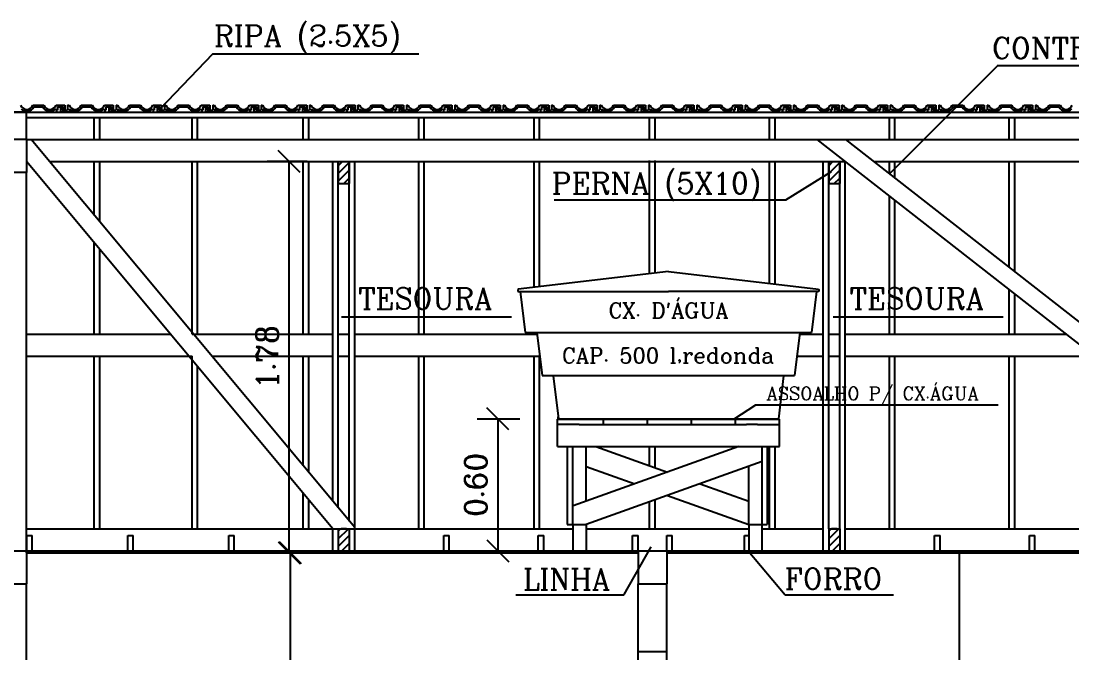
# Model space of a CAD drawing. Extents: x -36 to 60, y 199 to 483.
# Drawn here: x -4.1 to 0.678, y 202.305 to 205.179 of the extents above; entities that cross this region are included whole.
import ezdxf
from ezdxf.enums import TextEntityAlignment as Align

# ---------------------------------------------------------------- set-up
doc = ezdxf.new("R2010")
doc.units = 0
doc.header["$LTSCALE"] = 20
doc.layers.get('0').update_dxf_attribs({"linetype": 'CONTINUOUS'})
doc.layers.get('DEFPOINTS').update_dxf_attribs({"linetype": 'CONTINUOUS'})
for name, color, linetype in [('CONCRETO', 5, 'CONTINUOUS'), ('CORTE', 244, 'CONTINUOUS'), ('COTAS', 30, 'CONTINUOUS'), ('MADEIRAME', 244, 'CONTINUOUS'), ('PAREDE', 7, 'CONTINUOUS'), ('PAREDECORTE', 3, 'CONTINUOUS'), ('TEXTO', 1, 'CONTINUOUS'), ('TEXTO2', 30, 'CONTINUOUS'), ('VISTAL', 30, 'CONTINUOUS'), ('VISTAP', 244, 'CONTINUOUS')]:
    doc.layers.add(name, color=color, linetype=linetype)
doc.styles.add('ROMANC', font='romanc')
doc.dimstyles.get("Standard").update_dxf_attribs({"dimscale": 0, "dimtxt": 0.1, "dimasz": 0.05, "dimexe": 0.1, "dimexo": 0.062, "dimgap": 0.05, "dimtad": 1, "dimtoh": 1, "dimzin": 0, "dimtxsty": 'ROMANC', "dimblk1": 'DOT', "dimblk2": 'DOT', "dimsah": 1, "dimcen": 0.09, "dimclrd": 202, "dimclre": 202, "dimclrt": 244, "dimazin": 3, "dimtfac": 1, "dimtofl": 0, "dimtmove": 0, "dimatfit": 3, "dimtolj": 1, "dimtzin": 0})

# ---------------------------------------------------------------- blocks, each defined once
blk = doc.blocks.new('_OBLIQUE')
at = {"color": 0, "linetype": 'BYBLOCK'}
blk.add_line((-0.5, -0.5), (0.5, 0.5), dxfattribs=at)
blk = doc.blocks.new('*D114')
at = {"color": 30, "linetype": 'BYBLOCK'}
for p, q in [((0.2964, 203.3695), (0.4893, 203.3695)), ((0.3893, 203.3695), (0.3893, 202.7697)), ((0.424, 202.7697), (0.4893, 202.7697))]:
    blk.add_line(p, q, dxfattribs=at)
at = {"layer": 'DEFPOINTS', "color": 0, "linetype": 'BYBLOCK'}
for p in [(-0.6036, 203.3695), (-0.476, 202.7697), (0.3893, 202.7697)]:
    blk.add_point(p, dxfattribs=at)
at = {"color": 30, "linetype": 'BYBLOCK', "xscale": 0.1, "yscale": 0.1, "zscale": 0.1}
for p, rotation in [((0.3893, 203.3695), 90), ((0.3893, 202.7697), 270)]:
    blk.add_blockref('_OBLIQUE', p, dxfattribs=dict(at, rotation=rotation))
at = {"color": 244, "linetype": 'BYBLOCK', "insert": (0.2893, 203.0696), "char_height": 0.1, "attachment_point": 5, "rotation": 90, "style": 'ROMANC'}
blk.add_mtext('\\A1;0.60', dxfattribs=at)
blk = doc.blocks.new('*D119')
at = {"color": 30, "linetype": 'BYBLOCK'}
for p, q in [((-2.907, 202.7597), (-2.9747, 202.7597)), ((-2.8747, 200.1597), (-2.8747, 202.7597)), ((-2.907, 200.1597), (-2.9747, 200.1597))]:
    blk.add_line(p, q, dxfattribs=at)
at = {"layer": 'DEFPOINTS', "color": 0, "linetype": 'BYBLOCK'}
for p in [(-2.8747, 202.7597), (-2.607, 202.7597), (-2.607, 200.1597)]:
    blk.add_point(p, dxfattribs=at)
at = {"color": 30, "linetype": 'BYBLOCK', "xscale": 0.1, "yscale": 0.1, "zscale": 0.1}
for p, rotation in [((-2.8747, 202.7597), 90), ((-2.8747, 200.1597), 270)]:
    blk.add_blockref('_OBLIQUE', p, dxfattribs=dict(at, rotation=rotation))
at = {"color": 244, "linetype": 'BYBLOCK', "insert": (-2.9747, 201.4597), "char_height": 0.1, "attachment_point": 5, "rotation": 90, "style": 'ROMANC'}
blk.add_mtext('\\A1;2.60', dxfattribs=at)
blk = doc.blocks.new('*D120')
at = {"color": 30, "linetype": 'BYBLOCK'}
for p, q in [((-2.7999, 204.5397), (-2.9813, 204.5397)), ((-2.8813, 202.7597), (-2.8813, 204.5397)), ((-3.1747, 202.7597), (-2.9813, 202.7597))]:
    blk.add_line(p, q, dxfattribs=at)
at = {"layer": 'DEFPOINTS', "color": 0, "linetype": 'BYBLOCK'}
for p in [(-2.8813, 204.5397), (-2.4999, 204.5397), (-2.8747, 202.7597)]:
    blk.add_point(p, dxfattribs=at)
at = {"color": 30, "linetype": 'BYBLOCK', "xscale": 0.1, "yscale": 0.1, "zscale": 0.1}
for p, rotation in [((-2.8813, 204.5397), 90), ((-2.8813, 202.7597), 270)]:
    blk.add_blockref('_OBLIQUE', p, dxfattribs=dict(at, rotation=rotation))
at = {"color": 244, "linetype": 'BYBLOCK', "insert": (-2.9813, 203.6497), "char_height": 0.1, "attachment_point": 5, "rotation": 90, "style": 'ROMANC'}
blk.add_mtext('\\A1;1.78', dxfattribs=at)
blk = doc.blocks.new('A$C2182')
at = {"layer": 'TEXTO', "color": 30, "linetype": 'CONTINUOUS'}
blk.add_line((2.2513, 0.0014), (0.0122, 0.0014), dxfattribs=at)
at = {"layer": 'TEXTO', "color": 244, "linetype": 'CONTINUOUS', "style": 'ROMANC'}
blk.add_text('CONTRAVENTAMENTO 2(2.5X8)', height=0.096, dxfattribs=at).set_placement((-0.0123, 0.0339))

msp = doc.modelspace()

# ---------------------------------------------------------------- linework, layer by layer
at = {"color": 244, "linetype": 'CONTINUOUS'}
for p, q in [((-2.658, 204.5209), (-2.6394, 204.5396)), ((-2.658, 204.4855), (-2.608, 204.5355)), ((-2.658, 204.4502), (-2.608, 204.5002)), ((-0.428, 204.5209), (-0.4094, 204.5396)), ((-0.428, 204.4855), (-0.378, 204.5355)), ((-0.428, 204.4502), (-0.378, 204.5002)), ((-2.6331, 204.4397), (-2.608, 204.4648)), ((-0.4031, 204.4397), (-0.378, 204.4648)), ((-2.658, 202.8592), (-2.6475, 202.8697)), ((-2.658, 202.8238), (-2.6121, 202.8697)), ((-2.658, 202.7884), (-2.608, 202.8384)), ((-0.428, 202.8238), (-0.3821, 202.8697)), ((-0.428, 202.8592), (-0.4175, 202.8697)), ((-0.428, 202.7884), (-0.378, 202.8384)), ((-2.6414, 202.7697), (-2.608, 202.8031)), ((-0.4114, 202.7697), (-0.378, 202.8031))]:
    msp.add_line(p, q, dxfattribs=at)
at = {"layer": 'CONCRETO', "color": 5, "linetype": 'CONTINUOUS'}
for p, q in [((-4.0747, 204.6397), (-4.2047, 204.6397)), ((-4.0747, 204.6397), (-4.0747, 204.4897)), ((-4.0747, 204.4897), (-4.2047, 204.4897)), ((-4.0747, 202.7697), (-4.0747, 202.6197)), ((-1.2947, 202.2597), (-1.2947, 202.3097)), ((-1.1647, 202.3097), (-1.2947, 202.3097)), ((-1.1647, 202.2597), (-1.1647, 202.3097))]:
    msp.add_line(p, q, dxfattribs=at)
at = {"layer": 'CONCRETO', "linetype": 'CONTINUOUS'}
for p, q in [((-4.2047, 202.7697), (-4.0747, 202.7697)), ((-1.2947, 202.7697), (-1.2947, 202.6197)), ((-1.2947, 202.7697), (-1.1647, 202.7697)), ((-1.1647, 202.7697), (-1.1647, 202.6197)), ((-4.2047, 202.6197), (-4.0747, 202.6197))]:
    msp.add_line(p, q, dxfattribs=at)
at = {"layer": 'CORTE', "color": 244, "linetype": 'CONTINUOUS'}
for p, q in [((-4.0467, 204.7959), (-3.9965, 204.7959)), ((-4.0417, 204.7879), (-4.0016, 204.7879)), ((-3.9412, 204.7959), (-3.9014, 204.7959)), ((-3.9344, 204.7879), (-3.9344, 204.7739)), ((-3.9344, 204.7879), (-3.9094, 204.7879)), ((-3.9094, 204.7879), (-3.9094, 204.7779)), ((-3.9014, 204.7959), (-3.9014, 204.7779)), ((-3.8884, 204.7959), (-3.8884, 204.7739)), ((-3.8884, 204.7959), (-3.8821, 204.7959)), ((-3.8267, 204.7959), (-3.7765, 204.7959)), ((-3.8217, 204.7879), (-3.7816, 204.7879)), ((-3.7212, 204.7959), (-3.6814, 204.7959)), ((-3.7144, 204.7879), (-3.7144, 204.7739)), ((-3.7144, 204.7879), (-3.6894, 204.7879)), ((-3.6894, 204.7879), (-3.6894, 204.7779)), ((-3.6814, 204.7959), (-3.6814, 204.7779)), ((-3.6684, 204.7959), (-3.6684, 204.7739)), ((-3.6684, 204.7959), (-3.6621, 204.7959)), ((-3.6067, 204.7959), (-3.5565, 204.7959)), ((-3.6017, 204.7879), (-3.5616, 204.7879)), ((-3.5012, 204.7959), (-3.4614, 204.7959)), ((-3.4944, 204.7879), (-3.4944, 204.7739)), ((-3.4944, 204.7879), (-3.4694, 204.7879)), ((-3.4694, 204.7879), (-3.4694, 204.7779)), ((-3.4614, 204.7959), (-3.4614, 204.7779)), ((-3.4484, 204.7959), (-3.4484, 204.7739)), ((-3.4484, 204.7959), (-3.4421, 204.7959)), ((-3.3867, 204.7959), (-3.3365, 204.7959)), ((-3.3817, 204.7879), (-3.3416, 204.7879)), ((-3.2812, 204.7959), (-3.2414, 204.7959)), ((-3.2744, 204.7879), (-3.2494, 204.7879)), ((-3.2744, 204.7879), (-3.2744, 204.7739)), ((-3.2494, 204.7879), (-3.2494, 204.7779)), ((-3.2414, 204.7959), (-3.2414, 204.7779)), ((-3.2284, 204.7959), (-3.2284, 204.7739)), ((-3.2284, 204.7959), (-3.2221, 204.7959)), ((-3.1667, 204.7959), (-3.1165, 204.7959)), ((-3.1617, 204.7879), (-3.1216, 204.7879)), ((-3.0612, 204.7959), (-3.0214, 204.7959)), ((-3.0544, 204.7879), (-3.0544, 204.7739)), ((-3.0544, 204.7879), (-3.0294, 204.7879)), ((-3.0294, 204.7879), (-3.0294, 204.7779)), ((-3.0214, 204.7959), (-3.0214, 204.7779)), ((-3.0084, 204.7959), (-3.0084, 204.7739)), ((-3.0084, 204.7959), (-3.0021, 204.7959)), ((-2.9467, 204.7959), (-2.8965, 204.7959)), ((-2.9417, 204.7879), (-2.9016, 204.7879)), ((-2.8412, 204.7959), (-2.8014, 204.7959)), ((-2.8344, 204.7879), (-2.8344, 204.7739)), ((-2.8344, 204.7879), (-2.8094, 204.7879)), ((-2.8094, 204.7879), (-2.8094, 204.7779)), ((-2.8014, 204.7959), (-2.8014, 204.7779)), ((-2.7884, 204.7959), (-2.7884, 204.7739)), ((-2.7884, 204.7959), (-2.7821, 204.7959)), ((-2.7267, 204.7959), (-2.6765, 204.7959)), ((-2.7217, 204.7879), (-2.6816, 204.7879)), ((-2.6212, 204.7959), (-2.5814, 204.7959)), ((-2.6144, 204.7879), (-2.6144, 204.7739)), ((-2.6144, 204.7879), (-2.5894, 204.7879)), ((-2.5894, 204.7879), (-2.5894, 204.7779)), ((-2.5814, 204.7959), (-2.5814, 204.7779)), ((-2.5684, 204.7959), (-2.5684, 204.7739)), ((-2.5684, 204.7959), (-2.5621, 204.7959)), ((-2.5067, 204.7959), (-2.4565, 204.7959)), ((-2.5017, 204.7879), (-2.4616, 204.7879)), ((-2.4012, 204.7959), (-2.3614, 204.7959)), ((-2.3944, 204.7879), (-2.3944, 204.7739)), ((-2.3944, 204.7879), (-2.3694, 204.7879)), ((-2.3694, 204.7879), (-2.3694, 204.7779)), ((-2.3614, 204.7959), (-2.3614, 204.7779)), ((-2.3484, 204.7959), (-2.3484, 204.7739)), ((-2.3484, 204.7959), (-2.3421, 204.7959)), ((-2.2867, 204.7959), (-2.2365, 204.7959)), ((-2.2817, 204.7879), (-2.2416, 204.7879)), ((-2.1812, 204.7959), (-2.1414, 204.7959)), ((-2.1744, 204.7879), (-2.1744, 204.7739)), ((-2.1744, 204.7879), (-2.1494, 204.7879)), ((-2.1494, 204.7879), (-2.1494, 204.7779)), ((-2.1414, 204.7959), (-2.1414, 204.7779)), ((-2.1284, 204.7959), (-2.1284, 204.7739)), ((-2.1284, 204.7959), (-2.1221, 204.7959)), ((-2.0667, 204.7959), (-2.0165, 204.7959)), ((-2.0617, 204.7879), (-2.0216, 204.7879)), ((-1.9612, 204.7959), (-1.9214, 204.7959)), ((-1.9544, 204.7879), (-1.9544, 204.7739)), ((-1.9544, 204.7879), (-1.9294, 204.7879)), ((-1.9294, 204.7879), (-1.9294, 204.7779)), ((-1.9214, 204.7959), (-1.9214, 204.7779)), ((-1.9084, 204.7959), (-1.9084, 204.7739)), ((-1.9084, 204.7959), (-1.9021, 204.7959)), ((-1.8467, 204.7959), (-1.7965, 204.7959)), ((-1.8417, 204.7879), (-1.8016, 204.7879)), ((-1.7412, 204.7959), (-1.7014, 204.7959)), ((-1.7344, 204.7879), (-1.7344, 204.7739)), ((-1.7344, 204.7879), (-1.7094, 204.7879)), ((-1.7094, 204.7879), (-1.7094, 204.7779)), ((-1.7014, 204.7959), (-1.7014, 204.7779)), ((-1.6884, 204.7959), (-1.6884, 204.7739)), ((-1.6884, 204.7959), (-1.6821, 204.7959)), ((-1.6267, 204.7959), (-1.5765, 204.7959)), ((-1.6217, 204.7879), (-1.5816, 204.7879)), ((-1.5212, 204.7959), (-1.4814, 204.7959)), ((-1.5144, 204.7879), (-1.5144, 204.7739)), ((-1.5144, 204.7879), (-1.4894, 204.7879)), ((-1.4894, 204.7879), (-1.4894, 204.7779)), ((-1.4814, 204.7959), (-1.4814, 204.7779)), ((-1.4684, 204.7959), (-1.4684, 204.7739)), ((-1.4684, 204.7959), (-1.4621, 204.7959)), ((-1.4067, 204.7959), (-1.3565, 204.7959)), ((-1.4017, 204.7879), (-1.3616, 204.7879)), ((-1.3012, 204.7959), (-1.2614, 204.7959)), ((-1.2944, 204.7879), (-1.2944, 204.7739)), ((-1.2944, 204.7879), (-1.2694, 204.7879)), ((-1.2694, 204.7879), (-1.2694, 204.7779)), ((-1.2614, 204.7959), (-1.2614, 204.7779)), ((-1.2484, 204.7959), (-1.2484, 204.7739)), ((-1.2484, 204.7959), (-1.2421, 204.7959)), ((-1.1867, 204.7959), (-1.1365, 204.7959)), ((-1.1817, 204.7879), (-1.1416, 204.7879)), ((-1.0812, 204.7959), (-1.0414, 204.7959)), ((-1.0744, 204.7879), (-1.0494, 204.7879)), ((-1.0744, 204.7879), (-1.0744, 204.7739)), ((-1.0494, 204.7879), (-1.0494, 204.7779)), ((-1.0414, 204.7959), (-1.0414, 204.7779)), ((-1.0284, 204.7959), (-1.0284, 204.7739)), ((-1.0284, 204.7959), (-1.0221, 204.7959)), ((-0.9667, 204.7959), (-0.9165, 204.7959)), ((-0.9617, 204.7879), (-0.9216, 204.7879)), ((-0.8612, 204.7959), (-0.8214, 204.7959)), ((-0.8544, 204.7879), (-0.8544, 204.7739)), ((-0.8544, 204.7879), (-0.8294, 204.7879)), ((-0.8294, 204.7879), (-0.8294, 204.7779)), ((-0.8214, 204.7959), (-0.8214, 204.7779)), ((-0.8084, 204.7959), (-0.8084, 204.7739)), ((-0.8084, 204.7959), (-0.8021, 204.7959)), ((-0.7467, 204.7959), (-0.6965, 204.7959)), ((-0.7417, 204.7879), (-0.7016, 204.7879)), ((-0.6412, 204.7959), (-0.6014, 204.7959)), ((-0.6344, 204.7879), (-0.6344, 204.7739)), ((-0.6344, 204.7879), (-0.6094, 204.7879)), ((-0.6094, 204.7879), (-0.6094, 204.7779)), ((-0.6014, 204.7959), (-0.6014, 204.7779)), ((-0.5884, 204.7959), (-0.5884, 204.7739)), ((-0.5884, 204.7959), (-0.5821, 204.7959)), ((-0.5267, 204.7959), (-0.4765, 204.7959)), ((-0.5217, 204.7879), (-0.4816, 204.7879)), ((-0.4212, 204.7959), (-0.3814, 204.7959)), ((-0.4144, 204.7879), (-0.4144, 204.7739)), ((-0.4144, 204.7879), (-0.3894, 204.7879)), ((-0.3894, 204.7879), (-0.3894, 204.7779)), ((-0.3814, 204.7959), (-0.3814, 204.7779)), ((-0.3684, 204.7959), (-0.3684, 204.7739)), ((-0.3684, 204.7959), (-0.3621, 204.7959)), ((-0.3067, 204.7959), (-0.2565, 204.7959)), ((-0.3017, 204.7879), (-0.2616, 204.7879)), ((-0.2012, 204.7959), (-0.1614, 204.7959)), ((-0.1944, 204.7879), (-0.1944, 204.7739)), ((-0.1944, 204.7879), (-0.1694, 204.7879)), ((-0.1694, 204.7879), (-0.1694, 204.7779)), ((-0.1614, 204.7959), (-0.1614, 204.7779)), ((-0.1484, 204.7959), (-0.1484, 204.7739)), ((-0.1484, 204.7959), (-0.1421, 204.7959)), ((-0.0867, 204.7959), (-0.0365, 204.7959)), ((-0.0817, 204.7879), (-0.0416, 204.7879)), ((0.0188, 204.7959), (0.0586, 204.7959)), ((0.0256, 204.7879), (0.0256, 204.7739)), ((0.0256, 204.7879), (0.0506, 204.7879)), ((0.0506, 204.7879), (0.0506, 204.7779)), ((0.0586, 204.7959), (0.0586, 204.7779)), ((0.0716, 204.7959), (0.0716, 204.7739)), ((0.0716, 204.7959), (0.0779, 204.7959)), ((0.1333, 204.7959), (0.1835, 204.7959)), ((0.1383, 204.7879), (0.1784, 204.7879)), ((0.2388, 204.7959), (0.2786, 204.7959)), ((0.2456, 204.7879), (0.2456, 204.7739)), ((0.2456, 204.7879), (0.2706, 204.7879)), ((0.2706, 204.7879), (0.2706, 204.7779)), ((0.2786, 204.7959), (0.2786, 204.7779)), ((0.2916, 204.7959), (0.2916, 204.7739)), ((0.2916, 204.7959), (0.2979, 204.7959)), ((0.3533, 204.7959), (0.4035, 204.7959)), ((0.3583, 204.7879), (0.3984, 204.7879)), ((0.4588, 204.7959), (0.4986, 204.7959)), ((0.4656, 204.7879), (0.4656, 204.7739)), ((0.4656, 204.7879), (0.4906, 204.7879)), ((0.4906, 204.7879), (0.4906, 204.7779)), ((0.4986, 204.7959), (0.4986, 204.7779)), ((0.5116, 204.7959), (0.5116, 204.7739)), ((0.5116, 204.7959), (0.5179, 204.7959)), ((0.5733, 204.7959), (0.6235, 204.7959)), ((0.5783, 204.7879), (0.6184, 204.7879)), ((-3.9424, 204.7798), (-3.9424, 204.7739)), ((-3.9424, 204.7739), (-3.9344, 204.7739)), ((-3.9214, 204.7839), (-3.9134, 204.7839)), ((-3.9214, 204.7839), (-3.9214, 204.7659)), ((-3.9214, 204.7659), (-3.8804, 204.7659)), ((-3.9134, 204.7839), (-3.9134, 204.7739)), ((-3.9134, 204.7739), (-3.8884, 204.7739)), ((-3.9094, 204.7779), (-3.9014, 204.7779)), ((-3.8804, 204.7793), (-3.8804, 204.7659)), ((-3.7224, 204.7798), (-3.7224, 204.7739)), ((-3.7224, 204.7739), (-3.7144, 204.7739)), ((-3.7014, 204.7839), (-3.6934, 204.7839)), ((-3.7014, 204.7839), (-3.7014, 204.7659)), ((-3.7014, 204.7659), (-3.6604, 204.7659)), ((-3.6934, 204.7839), (-3.6934, 204.7739)), ((-3.6934, 204.7739), (-3.6684, 204.7739)), ((-3.6894, 204.7779), (-3.6814, 204.7779)), ((-3.6604, 204.7793), (-3.6604, 204.7659)), ((-3.5024, 204.7798), (-3.5024, 204.7739)), ((-3.5024, 204.7739), (-3.4944, 204.7739)), ((-3.4814, 204.7839), (-3.4734, 204.7839)), ((-3.4814, 204.7839), (-3.4814, 204.7659)), ((-3.4814, 204.7659), (-3.4404, 204.7659)), ((-3.4734, 204.7839), (-3.4734, 204.7739)), ((-3.4734, 204.7739), (-3.4484, 204.7739)), ((-3.4694, 204.7779), (-3.4614, 204.7779)), ((-3.4404, 204.7793), (-3.4404, 204.7659)), ((-3.2824, 204.7798), (-3.2824, 204.7739)), ((-3.2824, 204.7739), (-3.2744, 204.7739)), ((-3.2614, 204.7839), (-3.2534, 204.7839)), ((-3.2614, 204.7839), (-3.2614, 204.7659)), ((-3.2614, 204.7659), (-3.2204, 204.7659)), ((-3.2534, 204.7839), (-3.2534, 204.7739)), ((-3.2534, 204.7739), (-3.2284, 204.7739)), ((-3.2494, 204.7779), (-3.2414, 204.7779)), ((-3.2204, 204.7793), (-3.2204, 204.7659)), ((-3.0624, 204.7798), (-3.0624, 204.7739)), ((-3.0624, 204.7739), (-3.0544, 204.7739)), ((-3.0414, 204.7839), (-3.0334, 204.7839)), ((-3.0414, 204.7839), (-3.0414, 204.7659)), ((-3.0414, 204.7659), (-3.0004, 204.7659)), ((-3.0334, 204.7839), (-3.0334, 204.7739)), ((-3.0334, 204.7739), (-3.0084, 204.7739)), ((-3.0294, 204.7779), (-3.0214, 204.7779)), ((-3.0004, 204.7793), (-3.0004, 204.7659)), ((-2.8424, 204.7798), (-2.8424, 204.7739)), ((-2.8424, 204.7739), (-2.8344, 204.7739)), ((-2.8214, 204.7839), (-2.8134, 204.7839)), ((-2.8214, 204.7839), (-2.8214, 204.7659)), ((-2.8214, 204.7659), (-2.7804, 204.7659)), ((-2.8134, 204.7839), (-2.8134, 204.7739)), ((-2.8134, 204.7739), (-2.7884, 204.7739)), ((-2.8094, 204.7779), (-2.8014, 204.7779)), ((-2.7804, 204.7793), (-2.7804, 204.7659)), ((-2.6224, 204.7798), (-2.6224, 204.7739)), ((-2.6224, 204.7739), (-2.6144, 204.7739)), ((-2.6014, 204.7839), (-2.5934, 204.7839)), ((-2.6014, 204.7839), (-2.6014, 204.7659)), ((-2.6014, 204.7659), (-2.5604, 204.7659)), ((-2.5934, 204.7839), (-2.5934, 204.7739)), ((-2.5934, 204.7739), (-2.5684, 204.7739)), ((-2.5894, 204.7779), (-2.5814, 204.7779)), ((-2.5604, 204.7793), (-2.5604, 204.7659)), ((-2.4024, 204.7798), (-2.4024, 204.7739)), ((-2.4024, 204.7739), (-2.3944, 204.7739)), ((-2.3814, 204.7839), (-2.3734, 204.7839)), ((-2.3814, 204.7839), (-2.3814, 204.7659)), ((-2.3814, 204.7659), (-2.3404, 204.7659)), ((-2.3734, 204.7839), (-2.3734, 204.7739)), ((-2.3734, 204.7739), (-2.3484, 204.7739)), ((-2.3694, 204.7779), (-2.3614, 204.7779)), ((-2.3404, 204.7793), (-2.3404, 204.7659)), ((-2.1824, 204.7798), (-2.1824, 204.7739)), ((-2.1824, 204.7739), (-2.1744, 204.7739)), ((-2.1614, 204.7839), (-2.1534, 204.7839)), ((-2.1614, 204.7839), (-2.1614, 204.7659)), ((-2.1614, 204.7659), (-2.1204, 204.7659)), ((-2.1534, 204.7839), (-2.1534, 204.7739)), ((-2.1534, 204.7739), (-2.1284, 204.7739)), ((-2.1494, 204.7779), (-2.1414, 204.7779)), ((-2.1204, 204.7793), (-2.1204, 204.7659)), ((-1.9624, 204.7798), (-1.9624, 204.7739)), ((-1.9624, 204.7739), (-1.9544, 204.7739)), ((-1.9414, 204.7839), (-1.9334, 204.7839)), ((-1.9414, 204.7839), (-1.9414, 204.7659)), ((-1.9414, 204.7659), (-1.9004, 204.7659)), ((-1.9334, 204.7839), (-1.9334, 204.7739)), ((-1.9334, 204.7739), (-1.9084, 204.7739)), ((-1.9294, 204.7779), (-1.9214, 204.7779)), ((-1.9004, 204.7793), (-1.9004, 204.7659)), ((-1.7424, 204.7798), (-1.7424, 204.7739)), ((-1.7424, 204.7739), (-1.7344, 204.7739)), ((-1.7214, 204.7839), (-1.7134, 204.7839)), ((-1.7214, 204.7839), (-1.7214, 204.7659)), ((-1.7214, 204.7659), (-1.6804, 204.7659)), ((-1.7134, 204.7839), (-1.7134, 204.7739)), ((-1.7134, 204.7739), (-1.6884, 204.7739)), ((-1.7094, 204.7779), (-1.7014, 204.7779)), ((-1.6804, 204.7793), (-1.6804, 204.7659)), ((-1.5224, 204.7798), (-1.5224, 204.7739)), ((-1.5224, 204.7739), (-1.5144, 204.7739)), ((-1.5014, 204.7839), (-1.4934, 204.7839)), ((-1.5014, 204.7839), (-1.5014, 204.7659)), ((-1.5014, 204.7659), (-1.4604, 204.7659)), ((-1.4934, 204.7839), (-1.4934, 204.7739)), ((-1.4934, 204.7739), (-1.4684, 204.7739)), ((-1.4894, 204.7779), (-1.4814, 204.7779)), ((-1.4604, 204.7793), (-1.4604, 204.7659)), ((-1.3024, 204.7798), (-1.3024, 204.7739)), ((-1.3024, 204.7739), (-1.2944, 204.7739)), ((-1.2814, 204.7839), (-1.2734, 204.7839)), ((-1.2814, 204.7839), (-1.2814, 204.7659)), ((-1.2814, 204.7659), (-1.2404, 204.7659)), ((-1.2734, 204.7839), (-1.2734, 204.7739)), ((-1.2734, 204.7739), (-1.2484, 204.7739)), ((-1.2694, 204.7779), (-1.2614, 204.7779)), ((-1.2404, 204.7793), (-1.2404, 204.7659)), ((-1.0824, 204.7798), (-1.0824, 204.7739)), ((-1.0824, 204.7739), (-1.0744, 204.7739)), ((-1.0614, 204.7839), (-1.0534, 204.7839)), ((-1.0614, 204.7839), (-1.0614, 204.7659)), ((-1.0614, 204.7659), (-1.0204, 204.7659)), ((-1.0534, 204.7839), (-1.0534, 204.7739)), ((-1.0534, 204.7739), (-1.0284, 204.7739)), ((-1.0494, 204.7779), (-1.0414, 204.7779)), ((-1.0204, 204.7793), (-1.0204, 204.7659)), ((-0.8624, 204.7798), (-0.8624, 204.7739)), ((-0.8624, 204.7739), (-0.8544, 204.7739)), ((-0.8414, 204.7839), (-0.8334, 204.7839)), ((-0.8414, 204.7839), (-0.8414, 204.7659)), ((-0.8414, 204.7659), (-0.8004, 204.7659)), ((-0.8334, 204.7839), (-0.8334, 204.7739)), ((-0.8334, 204.7739), (-0.8084, 204.7739)), ((-0.8294, 204.7779), (-0.8214, 204.7779)), ((-0.8004, 204.7793), (-0.8004, 204.7659)), ((-0.6424, 204.7798), (-0.6424, 204.7739)), ((-0.6424, 204.7739), (-0.6344, 204.7739)), ((-0.6214, 204.7839), (-0.6134, 204.7839)), ((-0.6214, 204.7839), (-0.6214, 204.7659)), ((-0.6214, 204.7659), (-0.5804, 204.7659)), ((-0.6134, 204.7839), (-0.6134, 204.7739)), ((-0.6134, 204.7739), (-0.5884, 204.7739)), ((-0.6094, 204.7779), (-0.6014, 204.7779)), ((-0.5804, 204.7793), (-0.5804, 204.7659)), ((-0.4224, 204.7798), (-0.4224, 204.7739)), ((-0.4224, 204.7739), (-0.4144, 204.7739)), ((-0.4014, 204.7839), (-0.3934, 204.7839)), ((-0.4014, 204.7839), (-0.4014, 204.7659)), ((-0.4014, 204.7659), (-0.3604, 204.7659)), ((-0.3934, 204.7839), (-0.3934, 204.7739)), ((-0.3934, 204.7739), (-0.3684, 204.7739)), ((-0.3894, 204.7779), (-0.3814, 204.7779)), ((-0.3604, 204.7793), (-0.3604, 204.7659)), ((-0.2024, 204.7798), (-0.2024, 204.7739)), ((-0.2024, 204.7739), (-0.1944, 204.7739)), ((-0.1814, 204.7839), (-0.1734, 204.7839)), ((-0.1814, 204.7839), (-0.1814, 204.7659)), ((-0.1814, 204.7659), (-0.1404, 204.7659)), ((-0.1734, 204.7839), (-0.1734, 204.7739)), ((-0.1734, 204.7739), (-0.1484, 204.7739)), ((-0.1694, 204.7779), (-0.1614, 204.7779)), ((-0.1404, 204.7793), (-0.1404, 204.7659)), ((0.0176, 204.7798), (0.0176, 204.7739)), ((0.0176, 204.7739), (0.0256, 204.7739)), ((0.0386, 204.7839), (0.0466, 204.7839)), ((0.0386, 204.7839), (0.0386, 204.7659)), ((0.0386, 204.7659), (0.0796, 204.7659)), ((0.0466, 204.7839), (0.0466, 204.7739)), ((0.0466, 204.7739), (0.0716, 204.7739)), ((0.0506, 204.7779), (0.0586, 204.7779)), ((0.0796, 204.7793), (0.0796, 204.7659)), ((0.2376, 204.7798), (0.2376, 204.7739)), ((0.2376, 204.7739), (0.2456, 204.7739)), ((0.2586, 204.7839), (0.2666, 204.7839)), ((0.2586, 204.7839), (0.2586, 204.7659)), ((0.2586, 204.7659), (0.2996, 204.7659)), ((0.2666, 204.7839), (0.2666, 204.7739)), ((0.2666, 204.7739), (0.2916, 204.7739)), ((0.2706, 204.7779), (0.2786, 204.7779)), ((0.2996, 204.7793), (0.2996, 204.7659)), ((0.4576, 204.7798), (0.4576, 204.7739)), ((0.4576, 204.7739), (0.4656, 204.7739)), ((0.4786, 204.7839), (0.4866, 204.7839)), ((0.4786, 204.7839), (0.4786, 204.7659)), ((0.4786, 204.7659), (0.5196, 204.7659)), ((0.4866, 204.7839), (0.4866, 204.7739)), ((0.4866, 204.7739), (0.5116, 204.7739)), ((0.4906, 204.7779), (0.4986, 204.7779)), ((0.5196, 204.7793), (0.5196, 204.7659)), ((-2.6205, 202.8697), (-2.6455, 202.8697)), ((-0.3905, 202.8697), (-0.4155, 202.8697))]:
    msp.add_line(p, q, dxfattribs=at)
at = {"layer": 'CORTE', "linetype": 'CONTINUOUS'}
for p, q in [((-2.658, 204.4397), (-2.658, 204.5397)), ((-2.658, 204.5397), (-2.658, 204.4397)), ((-2.608, 204.4397), (-2.608, 204.5397)), ((-2.608, 204.5397), (-2.608, 204.4397)), ((-0.428, 204.5397), (-0.428, 204.4397)), ((-0.428, 204.4397), (-0.428, 204.5397)), ((-0.378, 204.5397), (-0.378, 204.4397)), ((-0.378, 204.4397), (-0.378, 204.5397)), ((-2.658, 204.4397), (-2.608, 204.4397)), ((-0.428, 204.4397), (-0.378, 204.4397)), ((-2.658, 202.8697), (-2.658, 202.7697)), ((-2.608, 202.8697), (-2.608, 202.7697)), ((-0.428, 202.8697), (-0.428, 202.7697)), ((-0.378, 202.8697), (-0.378, 202.7697))]:
    msp.add_line(p, q, dxfattribs=at)
at = {"layer": 'CORTE', "color": 244, "linetype": 'CONTINUOUS'}
for centre, radius, start, end in [((-4.0744, 204.8066), 0.0297, 201.0517, 338.9483), ((-4.0744, 204.8066), 0.0377, 226.3757, 330.3097), ((-3.9689, 204.8066), 0.0377, 209.6903, 314.7051), ((-3.9689, 204.8066), 0.0297, 201.0517, 338.9483), ((-3.8544, 204.8066), 0.0297, 201.0517, 338.9483), ((-3.8544, 204.8066), 0.0377, 226.3757, 330.3097), ((-3.7489, 204.8066), 0.0377, 209.6903, 314.7051), ((-3.7489, 204.8066), 0.0297, 201.0517, 338.9483), ((-3.6344, 204.8066), 0.0297, 201.0517, 338.9483), ((-3.6344, 204.8066), 0.0377, 226.3757, 330.3097), ((-3.5289, 204.8066), 0.0377, 209.6903, 314.7051), ((-3.5289, 204.8066), 0.0297, 201.0517, 338.9483), ((-3.4144, 204.8066), 0.0297, 201.0517, 338.9483), ((-3.4144, 204.8066), 0.0377, 226.3757, 330.3097), ((-3.3089, 204.8066), 0.0377, 209.6903, 314.7051), ((-3.3089, 204.8066), 0.0297, 201.0517, 338.9483), ((-3.1944, 204.8066), 0.0297, 201.0517, 338.9483), ((-3.1944, 204.8066), 0.0377, 226.3757, 330.3097), ((-3.0889, 204.8066), 0.0377, 209.6903, 314.7051), ((-3.0889, 204.8066), 0.0297, 201.0517, 338.9483), ((-2.9744, 204.8066), 0.0297, 201.0517, 338.9483), ((-2.9744, 204.8066), 0.0377, 226.3757, 330.3097), ((-2.8689, 204.8066), 0.0377, 209.6903, 314.7051), ((-2.8689, 204.8066), 0.0297, 201.0517, 338.9483), ((-2.7544, 204.8066), 0.0297, 201.0517, 338.9483), ((-2.7544, 204.8066), 0.0377, 226.3757, 330.3097), ((-2.6489, 204.8066), 0.0377, 209.6903, 314.7051), ((-2.6489, 204.8066), 0.0297, 201.0517, 338.9483), ((-2.5344, 204.8066), 0.0297, 201.0517, 338.9483), ((-2.5344, 204.8066), 0.0377, 226.3757, 330.3097), ((-2.4289, 204.8066), 0.0377, 209.6903, 314.7051), ((-2.4289, 204.8066), 0.0297, 201.0517, 338.9483), ((-2.3144, 204.8066), 0.0297, 201.0517, 338.9483), ((-2.3144, 204.8066), 0.0377, 226.3757, 330.3097), ((-2.2089, 204.8066), 0.0377, 209.6903, 314.7051), ((-2.2089, 204.8066), 0.0297, 201.0517, 338.9483), ((-2.0944, 204.8066), 0.0297, 201.0517, 338.9483), ((-2.0944, 204.8066), 0.0377, 226.3757, 330.3097), ((-1.9889, 204.8066), 0.0377, 209.6903, 314.7051), ((-1.9889, 204.8066), 0.0297, 201.0517, 338.9483), ((-1.8744, 204.8066), 0.0297, 201.0517, 338.9483), ((-1.8744, 204.8066), 0.0377, 226.3757, 330.3097), ((-1.7689, 204.8066), 0.0377, 209.6903, 314.7051), ((-1.7689, 204.8066), 0.0297, 201.0517, 338.9483), ((-1.6544, 204.8066), 0.0297, 201.0517, 338.9483), ((-1.6544, 204.8066), 0.0377, 226.3757, 330.3097), ((-1.5489, 204.8066), 0.0377, 209.6903, 314.7051), ((-1.5489, 204.8066), 0.0297, 201.0517, 338.9483), ((-1.4344, 204.8066), 0.0297, 201.0517, 338.9483), ((-1.4344, 204.8066), 0.0377, 226.3757, 330.3097), ((-1.3289, 204.8066), 0.0377, 209.6903, 314.7051), ((-1.3289, 204.8066), 0.0297, 201.0517, 338.9483), ((-1.2144, 204.8066), 0.0297, 201.0517, 338.9483), ((-1.2144, 204.8066), 0.0377, 226.3757, 330.3097), ((-1.1089, 204.8066), 0.0377, 209.6903, 314.7051), ((-1.1089, 204.8066), 0.0297, 201.0517, 338.9483), ((-0.9944, 204.8066), 0.0297, 201.0517, 338.9483), ((-0.9944, 204.8066), 0.0377, 226.3757, 330.3097), ((-0.8889, 204.8066), 0.0377, 209.6903, 314.7051), ((-0.8889, 204.8066), 0.0297, 201.0517, 338.9483), ((-0.7744, 204.8066), 0.0297, 201.0517, 338.9483), ((-0.7744, 204.8066), 0.0377, 226.3757, 330.3097), ((-0.6689, 204.8066), 0.0377, 209.6903, 314.7051), ((-0.6689, 204.8066), 0.0297, 201.0517, 338.9483), ((-0.5544, 204.8066), 0.0297, 201.0517, 338.9483), ((-0.5544, 204.8066), 0.0377, 226.3757, 330.3097), ((-0.4489, 204.8066), 0.0377, 209.6903, 314.7051), ((-0.4489, 204.8066), 0.0297, 201.0517, 338.9483), ((-0.3344, 204.8066), 0.0297, 201.0517, 338.9483), ((-0.3344, 204.8066), 0.0377, 226.3757, 330.3097), ((-0.2289, 204.8066), 0.0377, 209.6903, 314.7051), ((-0.2289, 204.8066), 0.0297, 201.0517, 338.9483), ((-0.1144, 204.8066), 0.0297, 201.0517, 338.9483), ((-0.1144, 204.8066), 0.0377, 226.3757, 330.3097), ((-0.0089, 204.8066), 0.0377, 209.6903, 314.7051), ((-0.0089, 204.8066), 0.0297, 201.0517, 338.9483), ((0.1056, 204.8066), 0.0297, 201.0517, 338.9483), ((0.1056, 204.8066), 0.0377, 226.3757, 330.3097), ((0.2111, 204.8066), 0.0377, 209.6903, 314.7051), ((0.2111, 204.8066), 0.0297, 201.0517, 338.9483), ((0.3256, 204.8066), 0.0297, 201.0517, 338.9483), ((0.3256, 204.8066), 0.0377, 226.3757, 330.3097), ((0.4311, 204.8066), 0.0377, 209.6903, 314.7051), ((0.4311, 204.8066), 0.0297, 201.0517, 338.9483), ((0.5456, 204.8066), 0.0297, 201.0517, 338.9483), ((0.5456, 204.8066), 0.0377, 226.3757, 330.3097), ((0.6511, 204.8066), 0.0377, 209.6903, 314.7051), ((0.6511, 204.8066), 0.0297, 201.0517, 338.9483)]:
    msp.add_arc(centre, radius, start, end, dxfattribs=at)
at = {"layer": 'MADEIRAME', "color": 30, "linetype": 'CONTINUOUS'}
for p, q in [((-3.2297, 205.0278), (-3.4694, 204.7779)), ((0.3383, 204.9757), (-0.1525, 204.4846)), ((-0.6229, 204.3653), (-0.416, 204.4947)), ((-0.7543, 203.3695), (-0.7557, 203.3687)), ((-0.8371, 203.2437), (-1.5906, 202.9745)), ((-1.5317, 202.9956), (-1.5317, 203.2437)), ((-1.4866, 203.2437), (-1.1618, 203.1277)), ((-0.7312, 203.1754), (-1.5317, 202.8894)), ((-1.5317, 203.1536), (-1.3105, 203.0746)), ((-0.792, 202.8894), (-0.792, 203.1536)), ((-1.0132, 203.0746), (-0.792, 202.9956)), ((-1.1618, 203.0215), (-0.792, 202.8894)), ((-1.6175, 202.8897), (-1.5317, 202.8897)), ((-1.5917, 202.8897), (-1.5917, 202.7697)), ((-1.5317, 202.8897), (-1.5317, 202.7697)), ((-0.792, 202.8894), (-0.7081, 202.8894)), ((-0.792, 202.8894), (-0.792, 202.7697)), ((-0.732, 202.8894), (-0.732, 202.7697)), ((-0.428, 202.8697), (-0.378, 202.8697))]:
    msp.add_line(p, q, dxfattribs=at)
at = {"layer": 'MADEIRAME', "color": 244, "linetype": 'CONTINUOUS'}
for p, q in [((-4.1247, 204.7647), (4.1153, 204.7647)), ((-4.0747, 204.7397), (4.1153, 204.7397)), ((-3.7675, 204.6397), (-3.7675, 204.7397)), ((-3.7425, 204.6397), (-3.7425, 204.7397)), ((-3.3225, 204.6397), (-3.3225, 204.7397)), ((-3.2975, 204.6397), (-3.2975, 204.7397)), ((-2.8175, 204.6397), (-2.8175, 204.7397)), ((-2.7925, 204.6397), (-2.7925, 204.7397)), ((-2.2925, 204.6397), (-2.2925, 204.7397)), ((-2.2675, 204.6397), (-2.2675, 204.7397)), ((-1.7675, 204.6397), (-1.7675, 204.7397)), ((-1.7425, 204.6397), (-1.7425, 204.7397)), ((-1.2425, 204.6397), (-1.2425, 204.7397)), ((-1.2175, 204.6397), (-1.2175, 204.7397)), ((-0.6975, 204.6397), (-0.6975, 204.7397)), ((-0.6725, 204.6397), (-0.6725, 204.7397)), ((-0.1525, 204.6397), (-0.1525, 204.7397)), ((-0.1275, 204.6397), (-0.1275, 204.7397)), ((0.3925, 204.6397), (0.3925, 204.7397)), ((0.4175, 204.6397), (0.4175, 204.7397)), ((-4.0747, 204.6397), (4.1153, 204.6397)), ((-2.583, 202.8747), (-4.0539, 204.6397)), ((1.7853, 202.8697), (-0.4811, 204.6397)), ((1.8346, 202.9328), (-0.3511, 204.6397)), ((-2.683, 202.8697), (-4.0747, 204.5397)), ((-3.9705, 204.5397), (-0.353, 204.5397)), ((-3.7675, 204.2961), (-3.7675, 204.5397)), ((-3.7425, 204.2661), (-3.7425, 204.5397)), ((-3.3225, 203.7547), (-3.3225, 204.5397)), ((-3.2975, 203.7547), (-3.2975, 204.5397)), ((-2.8175, 203.7547), (-2.8175, 204.5397)), ((-2.7925, 203.7547), (-2.7925, 204.5397)), ((-2.2925, 203.7547), (-2.2925, 204.5397)), ((-2.2675, 203.7547), (-2.2675, 204.5397)), ((-1.7675, 203.9676), (-1.7675, 204.5397)), ((-1.7425, 203.9706), (-1.7425, 204.5397)), ((-1.2425, 204.0296), (-1.2425, 204.5445)), ((-1.2175, 204.0325), (-1.2175, 204.5445)), ((-0.6975, 203.9854), (-0.6975, 204.5397)), ((-0.6725, 203.9824), (-0.6725, 204.5397)), ((-0.2231, 204.5397), (3.8857, 204.5397)), ((-0.1525, 204.4846), (-0.1525, 204.5397)), ((-0.1275, 204.4651), (-0.1275, 204.5397)), ((0.3925, 204.059), (0.3925, 204.5397)), ((0.4175, 204.0395), (0.4175, 204.5397)), ((-0.1525, 203.7547), (-0.1525, 204.3831)), ((-0.1275, 203.7547), (-0.1275, 204.3636)), ((-3.7675, 203.7547), (-3.7675, 204.1711)), ((-3.7425, 203.7547), (-3.7425, 204.1411)), ((0.3925, 203.7547), (0.3925, 203.9575)), ((0.4175, 203.7547), (0.4175, 203.938)), ((-4.0747, 203.7547), (-3.4205, 203.7547)), ((-3.3225, 203.7547), (-2.683, 203.7547)), ((-2.658, 203.7547), (-2.608, 203.7547)), ((-2.583, 203.7547), (-1.7546, 203.7547)), ((-1.8532, 203.7547), (-1.7546, 203.7547)), ((-0.56, 203.7547), (-0.453, 203.7547)), ((-0.428, 203.7547), (-0.378, 203.7547)), ((-0.353, 203.7547), (0.6521, 203.7547)), ((-4.0747, 203.6547), (-3.3225, 203.6547)), ((-3.7675, 202.8697), (-3.7675, 203.6547)), ((-3.7425, 202.8697), (-3.7425, 203.6547)), ((-3.3225, 202.8697), (-3.3225, 203.6547)), ((-3.2331, 203.6547), (-2.683, 203.6547)), ((-2.8175, 203.1561), (-2.8175, 203.6547)), ((-2.7925, 203.1261), (-2.7925, 203.6547)), ((-2.658, 203.6547), (-2.608, 203.6547)), ((-2.583, 203.6547), (-1.7424, 203.6547)), ((-2.2925, 202.8697), (-2.2925, 203.6547)), ((-2.2675, 202.8697), (-2.2675, 203.6547)), ((-1.8532, 203.6547), (-1.7424, 203.6547)), ((-1.7675, 202.8697), (-1.7675, 203.6547)), ((-1.7425, 202.8697), (-1.7425, 203.6547)), ((-0.5723, 203.6547), (-0.453, 203.6547)), ((-0.428, 203.6547), (-0.378, 203.6547)), ((-0.353, 203.6547), (0.7802, 203.6547)), ((-0.1525, 202.8697), (-0.1525, 203.6547)), ((-0.1275, 202.8697), (-0.1275, 203.6547)), ((0.3925, 202.8697), (0.3925, 203.6547)), ((0.4175, 202.8697), (0.4175, 203.6547)), ((-3.2975, 202.8697), (-3.2975, 203.6071)), ((-1.2425, 203.1565), (-1.2425, 203.2437)), ((-1.2175, 203.1476), (-1.2175, 203.2437)), ((-0.6975, 202.8697), (-0.6975, 203.2437)), ((-0.6725, 202.8697), (-0.6725, 203.2437)), ((-2.8175, 202.8697), (-2.8175, 203.0311)), ((-2.7925, 202.8697), (-2.7925, 203.0011)), ((-1.2425, 202.8697), (-1.2425, 202.9927)), ((-1.2175, 202.8697), (-1.2175, 203.0016)), ((-4.0747, 202.8697), (-2.683, 202.8697)), ((-4.0747, 202.8397), (-4.0747, 202.7697)), ((-4.0747, 202.8397), (-4.0497, 202.8397)), ((-4.0747, 202.7697), (-4.0747, 202.8397)), ((-4.0497, 202.7697), (-4.0497, 202.8397)), ((-3.6155, 202.7697), (-3.6155, 202.8397)), ((-3.6155, 202.8397), (-3.5905, 202.8397)), ((-3.5905, 202.7697), (-3.5905, 202.8397)), ((-3.1563, 202.7697), (-3.1563, 202.8397)), ((-3.1563, 202.8397), (-3.1313, 202.8397)), ((-3.1313, 202.7697), (-3.1313, 202.8397)), ((-2.683, 202.8697), (-2.583, 202.8697)), ((-2.658, 202.8697), (-2.608, 202.8697)), ((-2.658, 202.8697), (-2.608, 202.8697)), ((-2.658, 202.8697), (-2.608, 202.8697)), ((-2.583, 202.8697), (-1.5917, 202.8697)), ((-2.1782, 202.8397), (-2.1532, 202.8397)), ((-2.1782, 202.7697), (-2.1782, 202.8397)), ((-2.1532, 202.7697), (-2.1532, 202.8397)), ((-1.749, 202.7697), (-1.749, 202.8397)), ((-1.749, 202.8397), (-1.724, 202.8397)), ((-1.724, 202.7697), (-1.724, 202.8397)), ((-1.5317, 202.8697), (-0.792, 202.8697)), ((-1.3199, 202.7697), (-1.3199, 202.8397)), ((-1.3199, 202.8397), (-1.2949, 202.8397)), ((-1.2949, 202.7697), (-1.2949, 202.8397)), ((-1.1647, 202.7697), (-1.1647, 202.8397)), ((-1.1647, 202.8397), (-1.1397, 202.8397)), ((-1.1647, 202.8397), (-1.1397, 202.8397)), ((-1.1397, 202.7697), (-1.1397, 202.8397)), ((-0.8105, 202.7697), (-0.8105, 202.8397)), ((-0.8105, 202.8397), (-0.792, 202.8397)), ((-0.732, 202.8697), (-0.453, 202.8697)), ((-0.428, 202.8697), (-0.378, 202.8697)), ((-0.428, 202.8697), (-0.378, 202.8697)), ((-0.353, 202.8697), (1.7853, 202.8697)), ((0.053, 202.7697), (0.053, 202.8397)), ((0.053, 202.8397), (0.078, 202.8397)), ((0.078, 202.7697), (0.078, 202.8397)), ((0.484, 202.7697), (0.484, 202.8397)), ((0.484, 202.8397), (0.509, 202.8397)), ((0.509, 202.7697), (0.509, 202.8397)), ((-4.0747, 202.7697), (-1.2947, 202.7697)), ((-4.0747, 202.7597), (-1.2947, 202.7597)), ((-1.1647, 202.7697), (4.1153, 202.7697)), ((-1.1647, 202.7597), (4.1153, 202.7597))]:
    msp.add_line(p, q, dxfattribs=at)
at = {"layer": 'PAREDE', "color": 3, "linetype": 'CONTINUOUS'}
for p, q in [((-4.2047, 204.7647), (-4.0747, 204.7647)), ((-4.0747, 204.7647), (-4.2047, 204.7647)), ((-4.0747, 204.6397), (-4.0747, 204.7647)), ((-1.2947, 202.3097), (-1.2947, 202.6197)), ((-1.1647, 202.3097), (-1.1647, 202.6197))]:
    msp.add_line(p, q, dxfattribs=at)
at = {"layer": 'PAREDE', "color": 30, "linetype": 'CONTINUOUS'}
for p, q in [((-0.8549, 203.2374), (-0.8549, 203.2437)), ((-1.358, 202.5704), (-1.2359, 202.7872))]:
    msp.add_line(p, q, dxfattribs=at)
at = {"layer": 'PAREDE', "color": 5, "linetype": 'CONTINUOUS'}
msp.add_line((-1.2947, 202.6197), (-1.1647, 202.6197), dxfattribs=at)
at = {"layer": 'PAREDECORTE', "color": 3, "linetype": 'CONTINUOUS'}
for p, q in [((-4.0747, 202.7597), (-4.0747, 204.4897)), ((-4.0747, 200.1597), (-4.0747, 202.6197))]:
    msp.add_line(p, q, dxfattribs=at)
at = {"layer": 'TEXTO2', "color": 30, "linetype": 'CONTINUOUS'}
msp.add_line((-2.2922, 205.0278), (-3.2297, 205.0278), dxfattribs=at)
at = {"layer": 'VISTAL', "color": 30}
for p, q in [((-2.683, 202.9947), (-2.683, 204.5397)), ((-2.658, 202.9647), (-2.658, 204.5397)), ((-2.608, 202.9047), (-2.608, 204.5397)), ((-2.583, 202.7697), (-2.583, 204.5397)), ((-2.583, 202.7697), (-2.583, 204.5397)), ((-2.583, 202.7697), (-2.583, 204.5397)), ((-0.453, 202.7697), (-0.453, 204.5397)), ((-0.453, 202.7697), (-0.453, 204.5397)), ((-0.428, 202.8697), (-0.428, 204.5397)), ((-0.378, 202.8697), (-0.378, 204.5397)), ((-0.353, 202.7697), (-0.353, 204.5397)), ((-0.353, 202.7697), (-0.353, 204.5397)), ((-0.353, 202.7697), (-0.353, 204.5397)), ((-1.6585, 203.3687), (-1.6585, 203.3787)), ((-2.683, 202.7697), (-2.683, 202.8697))]:
    msp.add_line(p, q, dxfattribs=at)
at = {"layer": 'VISTAL', "linetype": 'CONTINUOUS'}
for p, q in [((-1.677, 204.3653), (-0.6229, 204.3653)), ((-2.6431, 203.8338), (-1.8698, 203.8338)), ((-0.4085, 203.8338), (0.3649, 203.8338)), ((-0.7606, 203.4319), (-0.8609, 203.3668)), ((0.3416, 203.4319), (-0.7606, 203.4319)), ((-0.6264, 202.5682), (-0.7943, 202.7682)), ((-1.3588, 202.5682), (-1.851, 202.5682)), ((-0.1342, 202.5682), (-0.6264, 202.5682))]:
    msp.add_line(p, q, dxfattribs=at)
at = {"layer": 'VISTAL', "color": 244, "linetype": 'CONTINUOUS'}
msp.add_line((-1.6621, 203.3687), (-0.6526, 203.3687), dxfattribs=at)
at = {"layer": 'VISTAL', "color": 30, "linetype": 'CONTINUOUS'}
for p, q in [((-1.6621, 203.2437), (-1.6621, 203.3687)), ((-1.4526, 203.3437), (-1.4526, 203.3687)), ((-1.2526, 203.3437), (-1.2526, 203.3687)), ((-1.0526, 203.3437), (-1.0526, 203.3687)), ((-0.8526, 203.3437), (-0.8526, 203.3687)), ((-0.6526, 203.2437), (-0.6526, 203.3687)), ((-1.5621, 203.3437), (-1.6621, 203.3437)), ((-1.5621, 203.3437), (-0.8026, 203.3437)), ((-0.7526, 203.3437), (-0.8026, 203.3437)), ((-0.7526, 203.3437), (-0.6526, 203.3437)), ((-1.6621, 203.2437), (-0.6526, 203.2437)), ((-1.6175, 203.2435), (-1.6175, 202.8897)), ((-1.5925, 203.2435), (-1.5925, 202.8897)), ((-0.7331, 203.2435), (-0.7331, 202.8897)), ((-0.7081, 203.2435), (-0.7081, 202.8894))]:
    msp.add_line(p, q, dxfattribs=at)
at = {"layer": 'VISTAL', "color": 244}
for p, q in [((-2.658, 202.8697), (-2.608, 202.8697)), ((-2.6455, 202.8697), (-2.6205, 202.8697)), ((-0.428, 202.8697), (-0.378, 202.8697)), ((-0.4155, 202.8697), (-0.3905, 202.8697))]:
    msp.add_line(p, q, dxfattribs=at)
at = {"layer": 'VISTAP', "linetype": 'CONTINUOUS'}
for p, q in [((-1.1573, 204.0396), (-1.8398, 203.9591)), ((-1.1573, 204.0396), (-0.4749, 203.9591)), ((-1.842, 203.957), (-1.8422, 203.9559)), ((-1.8422, 203.9559), (-1.8422, 203.9547)), ((-1.8422, 203.9547), (-1.8422, 203.9539)), ((-1.8422, 203.9539), (-1.8422, 203.9487)), ((-1.8422, 203.9487), (-1.1573, 203.9487)), ((-1.8413, 203.9582), (-1.842, 203.957)), ((-1.8398, 203.9591), (-1.8413, 203.9582)), ((-1.831, 203.9487), (-1.8082, 203.7629)), ((-0.4725, 203.9487), (-1.1573, 203.9487)), ((-0.4837, 203.9487), (-0.5065, 203.7629)), ((-0.4749, 203.9591), (-0.4734, 203.9582)), ((-0.4734, 203.9582), (-0.4726, 203.957)), ((-0.4726, 203.957), (-0.4725, 203.9559)), ((-0.4725, 203.9559), (-0.4725, 203.9547)), ((-0.4725, 203.9547), (-0.4725, 203.9539)), ((-0.4725, 203.9539), (-0.4725, 203.9487)), ((-1.8082, 203.7629), (-0.5065, 203.7629)), ((-1.7556, 203.7625), (-1.7315, 203.5662)), ((-0.5591, 203.7625), (-0.5832, 203.5662)), ((-1.7315, 203.5662), (-0.5832, 203.5662)), ((-1.6814, 203.5655), (-1.6573, 203.3695)), ((-0.6333, 203.5655), (-0.6573, 203.3695)), ((0.1653, 202.7597), (0.1653, 200.1597))]:
    msp.add_line(p, q, dxfattribs=at)
at = {"layer": 'VISTAP', "color": 30, "linetype": 'CONTINUOUS'}
msp.add_line((-1.6573, 203.3695), (-0.6573, 203.3695), dxfattribs=at)

# ---------------------------------------------------------------- block references
at = {"layer": 'MADEIRAME', "color": 244, "linetype": 'CONTINUOUS'}
msp.add_blockref('A$C2182', (0.326, 204.9744), dxfattribs=at)

# ---------------------------------------------------------------- texts
at = {"layer": 'COTAS', "color": 244, "linetype": 'CONTINUOUS', "style": 'ROMANC'}
msp.add_text('LINHA', height=0.096, dxfattribs=at).set_placement((-1.8178, 202.5927))
at = {"layer": 'TEXTO', "color": 244, "linetype": 'CONTINUOUS', "style": 'ROMANC'}
for s, p in [('RIPA (2.5X5)', (-3.2235, 205.0647)), ('PERNA (5X10)', (-1.688, 204.3937)), ('FORRO', (-0.629, 202.5951))]:
    msp.add_text(s, height=0.096, dxfattribs=at).set_placement(p)
for s, height, p in [('TESOURA', 0.096, (-2.2626, 203.9171)), ('TESOURA', 0.096, (-0.028, 203.9171)), ('ASSOALHO P/ CX.ÁGUA', 0.059563, (-0.229, 203.4851))]:
    msp.add_text(s, height=height, dxfattribs=at).set_placement(p, align=Align.MIDDLE)
at = {"layer": 'TEXTO', "color": 1, "linetype": 'CONTINUOUS', "style": 'ROMANC'}
for s, p in [("CX. D'ÁGUA", (-1.1567, 203.8745)), ('CAP. 500 l,redonda', (-1.1578, 203.6575))]:
    msp.add_text(s, height=0.07, dxfattribs=at).set_placement(p, align=Align.MIDDLE)

# ---------------------------------------------------------------- dimensions: what is measured, and where the dimension line sits
at = {"layer": 'MADEIRAME', "color": 244, "linetype": 'CONTINUOUS'}
for base, p1, p2, picture, middle in [((-2.8813, 204.5397), (-2.8747, 202.7597), (-2.4999, 204.5397), '*D120', (-2.9813, 203.6497)), ((-2.8747, 202.7597), (-2.607, 200.1597), (-2.607, 202.7597), '*D119', (-2.9747, 201.4597))]:
    dim = msp.add_linear_dim(base=base, p1=p1, p2=p2, angle=90, dimstyle='STANDARD', override={"dimtxt": 0.1, "dimasz": 0.1, "dimexo": 0.3, "dimtoh": 0, "dimblk1": 'OBLIQUE', "dimblk2": 'OBLIQUE', "dimclrd": 30, "dimclre": 30, "dimclrt": 244}, dxfattribs=at)
    dim.commit()
    dim.dimension.update_dxf_attribs({"geometry": picture, "text_midpoint": middle})
at = {"layer": 'MADEIRAME', "color": 30, "linetype": 'CONTINUOUS'}
dim = msp.add_linear_dim(base=(-1.9331, 202.7697), p1=(-2.926, 203.3695), p2=(-2.7984, 202.7697), angle=90, dimstyle='STANDARD', override={"dimtxt": 0.1, "dimasz": 0.1, "dimexo": 0.9, "dimtoh": 0, "dimblk1": 'OBLIQUE', "dimblk2": 'OBLIQUE', "dimclrd": 30, "dimclre": 30, "dimclrt": 244}, dxfattribs=at)
dim.commit()
dim.dimension.update_dxf_attribs({"geometry": '*D114', "text_midpoint": (-2.0331, 203.0696), "insert": (-2.3224, 0)})

doc.saveas('drawing.dxf')
